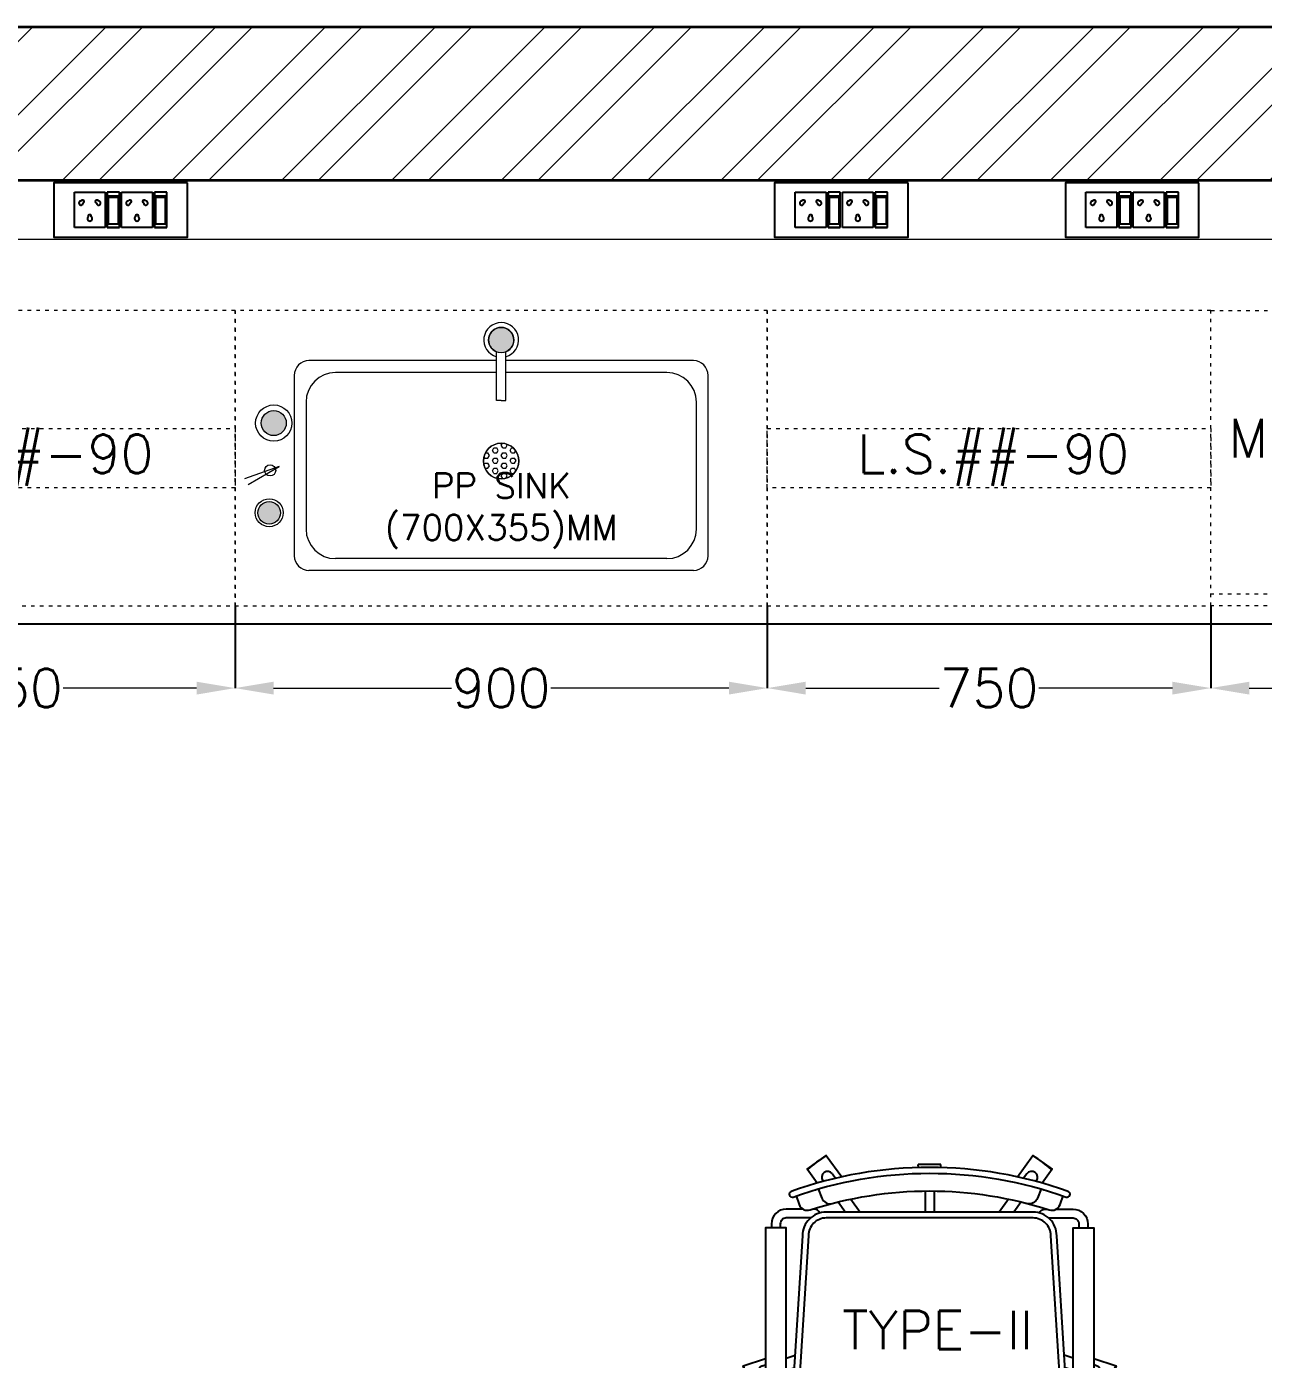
# Model space of a CAD drawing. Extents: x -52083 to 49512, y -145230 to 20224.
# Drawn here: x -42208 to -40117, y -100968 to -98714 of the extents above; entities that cross this region are included whole.
import ezdxf
from ezdxf.enums import TextEntityAlignment as Align

# ---------------------------------------------------------------- set-up
doc = ezdxf.new("R2010")
doc.units = 0
doc.header["$LTSCALE"] = 0.5
doc.header["$MEASUREMENT"] = 0
doc.header["$PDMODE"] = 32
doc.linetypes.add('ACAD_ISO03W100', pattern=[30, 12, -18])
for name, color, linetype in [('Asbuilt', 7, 'Continuous'), ('GC-2', 22, 'Continuous'), ('GF-1', 21, 'Continuous'), ('LABOFAB', 7, 'Continuous'), ('PDF_Text', 5, 'Continuous'), ('SA-6MRP', 1, 'Continuous'), ('SA-6MUP', 223, 'Continuous'), ('SA-FUR', 3, 'Continuous')]:
    doc.layers.add(name, color=color, linetype=linetype)
for name, color, linetype, lineweight in [('DIM', 3, 'Continuous', 5), ('Furniture', 30, 'Continuous', 13), ('Hatch-1', 8, 'Continuous', 5), ('Sa-Block Text', 7, 'Continuous', 18), ('wall-1', 7, 'Continuous', 35)]:
    doc.layers.add(name, color=color, linetype=linetype, lineweight=lineweight)
doc.styles.get("Standard").update_dxf_attribs({"font": 'romans.shx'})
doc.dimstyles.new('Sa-dim', dxfattribs={"dimtxt": 65, "dimasz": 65, "dimexe": 0, "dimexo": 0, "dimtad": 0, "dimdec": 0, "dimdsep": 46, "dimtxsty": 'Standard', "dimcen": 0, "dimclrd": 256, "dimclre": 7, "dimclrt": 1, "dimadec": 0, "dimazin": 0, "dimtfac": 1, "dimtdec": 0, "dimtmove": 0, "dimatfit": 3, "dimfxl": 1, "dimlwd": -1, "dimarcsym": 0})

# ---------------------------------------------------------------- blocks, each defined once
blk = doc.blocks.new('PCH-7022')
at = {"layer": 'GC-2', "color": 30, "ltscale": 10}
for p, q in [((-18.7, 254.1), (-19.1, 259.1)), ((18.7, 254.1), (19.1, 259.1)), ((-180.7, 231.7), (-179.9, 230.6)), ((-164.5, 243.5), (-159, 235.9)), ((164.5, 243.5), (159, 235.9)), ((180.7, 231.7), (179.9, 230.6)), ((-7.5, 214.3), (-7.5, 178.7)), ((7.5, 214.3), (7.5, 178.7)), ((-154.6, 195.8), (-142.2, 178.7)), ((-133.4, 200.6), (-117.5, 178.7)), ((133.4, 200.6), (117.5, 178.7)), ((154.6, 195.8), (142.2, 178.7)), ((-242.5, -68.3), (-227.6, -63.4)), ((242.5, -68.3), (227.6, -63.4)), ((-282.4, -81.2), (-277.5, -79.7)), ((-242.5, -89.3), (-229, -84.9)), ((242.5, -89.3), (229, -84.9)), ((282.4, -81.2), (277.5, -79.7)), ((-10, -293.7), (-10, -221.3)), ((10, -293.7), (10, -221.3))]:
    blk.add_line(p, q, dxfattribs=at)
for points in [[(-190.2, 227.7), (-207.2, 251.2), (-174.8, 274.7), (-148.4, 238.3)], [(148.4, 238.3), (174.8, 274.7), (207.2, 251.2), (190.2, 227.7)], [(-277.5, -111.2), (-302.9, -119.5), (-315.3, -81.4), (-277.5, -69.1)], [(277.5, -69.1), (315.3, -81.4), (302.9, -119.5), (277.5, -111.2)], [(10, -280), (20, -280), (20, -325), (-20, -325), (-20, -280), (-10, -280)]]:
    blk.add_lwpolyline(points, dxfattribs=at)
for points in [[(-234.1, 213.6), (-234.1, 213.6, 0.416344), (-237.1, 207.2, 0.412086), (-230.7, 204.2), (-230.7, 204.2, -0.174031), (230.7, 204.2), (230.7, 204.2, 0.412086), (237.1, 207.2), (237.1, 207.2, 0.416344), (234.1, 213.6), (234.1, 213.6, 0.174031)], [(-195, -221.3), (195, -221.3, 0.414214), (235, -181.3), (215, 138.7, 0.414214), (175, 178.7), (-175, 178.7, 0.414214), (-215, 138.7), (-235, -181.3, 0.414214)], [(-195, -211.3), (195, -211.3, 0.414214), (225, -181.3), (205, 138.7, 0.414214), (175, 168.7), (-175, 168.7, 0.414214), (-205, 138.7), (-225, -181.3, 0.414214)]]:
    blk.add_lwpolyline(points, format="xyb", close=True, dxfattribs=at)
for points in [[(19.1, 259.1, 0.013665), (-19.1, 259.1)], [(-225.9, 205.9), (-220.6, 191.5, 0.403288), (-201.9, 182.4), (-201.9, 182.4, -0.158526), (201.9, 182.4), (201.9, 182.4, 0.403288), (220.6, 191.5), (225.9, 205.9)], [(-193.1, 216.5, 0.029136), (-192.6, 216.6)], [(-188.5, 217.8), (-182.3, 202.3, 0.378791), (-164.6, 193.3)], [(188.5, 217.8), (182.3, 202.3), (182.3, 202.3, -0.378791), (164.6, 193.3)], [(192.6, 216.6, 0.029136), (193.1, 216.5, 0.029136)], [(-214.2, 183.7), (-242.5, 183.7, 0.414214), (-267.5, 158.7), (-267.5, 152.3)], [(-185.7, 177.3, 0.311343), (-195, 183.7), (-197.6, 183.7)], [(185.7, 177.3, -0.311343), (195, 183.7), (197.6, 183.7)], [(214.2, 183.7), (242.5, 183.7, -0.414214), (267.5, 158.7), (267.5, 152.3)], [(-201.5, 168.7), (-242.5, 168.7, 0.414214), (-252.5, 158.7), (-252.5, 152.3)], [(201.5, 168.7), (242.5, 168.7, -0.414214), (252.5, 158.7), (252.5, 152.3)]]:
    blk.add_lwpolyline(points, format="xyb", dxfattribs=at)
for points in [[(-237.1, 207.2), (-237.1, 207.2)], [(-277.5, -122.7), (-242.5, -122.7), (-242.5, 152.3), (-277.5, 152.3)], [(277.5, -122.7), (242.5, -122.7), (242.5, 152.3), (277.5, 152.3)]]:
    blk.add_lwpolyline(points, close=True, dxfattribs=at)
for centre, radius, start, end in [((0, 0), 325, 122.4719, 129.5281), ((0, 0), 325, 50.4719, 57.5281), ((-172.6, 237.6), 10, 36, 216), ((172.6, 237.6), 10, 324, 144), ((0, 0), 325, 194.4719, 201.5281), ((-279.3, -90.7), 10, 108, 280.2877), ((279.3, -90.7), 10, 259.7123, 72), ((0, 0), 325, 338.4719, 345.5281), ((0, -293.7), 10, 180, 0), ((0, 0), 325, 266.4719, 273.5281)]:
    blk.add_arc(centre, radius, start, end, dxfattribs=at)
at = {"layer": 'PDF_Text', "insert": (13.6, -21), "char_height": 65, "width": 310.353, "attachment_point": 5}
blk.add_mtext('{\\C1;TYPE-II}', dxfattribs=at)
blk = doc.blocks.new('*U92')
at = {"layer": 'SA-FUR', "color": 230, "linetype": 'ACAD_ISO03W100', "lineweight": 13}
for points in [[(750, 500), (0, 500), (0, 0), (750, 0)], [(750, 200), (0, 200), (0, 300), (750, 300)]]:
    blk.add_lwpolyline(points, close=True, dxfattribs=at)
at = {"layer": 'SA-FUR', "color": 7}
blk.add_attdef('TAG-2', text='', height=65, dxfattribs=at).set_placement((382.1, 224.8), align=Align.CENTER)
blk = doc.blocks.new('*D1064')
at = {"layer": 'Defpoints', "color": 0}
for p in [(-40955.5, -99693.7), (-40205.5, -99693.7), (-40955.5, -99832.8)]:
    blk.add_point(p, dxfattribs=at)
at = {"layer": 'DIM', "color": 7, "lineweight": -2}
for p, q in [((-40955.5, -99693.7), (-40955.5, -99832.8)), ((-40205.5, -99693.7), (-40205.5, -99832.8))]:
    blk.add_line(p, q, dxfattribs=at)
at = {"layer": 'DIM'}
for p, q in [((-40890.5, -99832.8), (-40664.7, -99832.8)), ((-40270.5, -99832.8), (-40496.3, -99832.8))]:
    blk.add_line(p, q, dxfattribs=at)
for points in [[(-40890.5, -99822), (-40890.5, -99843.7), (-40955.5, -99832.8)], [(-40270.5, -99822), (-40270.5, -99843.7), (-40205.5, -99832.8)]]:
    blk.add_solid(points, dxfattribs=at)
at = {"layer": 'DIM', "color": 1, "insert": (-40580.5, -99832.8), "char_height": 65, "attachment_point": 5}
blk.add_mtext('750', dxfattribs=at)
blk = doc.blocks.new('*D1065')
at = {"layer": 'Defpoints', "color": 0}
for p in [(-41855.5, -99693.7), (-40955.5, -99693.7), (-41855.5, -99832.8)]:
    blk.add_point(p, dxfattribs=at)
at = {"layer": 'DIM', "color": 7, "lineweight": -2}
for p, q in [((-41855.5, -99693.7), (-41855.5, -99832.8)), ((-40955.5, -99693.7), (-40955.5, -99832.8))]:
    blk.add_line(p, q, dxfattribs=at)
at = {"layer": 'DIM'}
for p, q in [((-41790.5, -99832.8), (-41489.7, -99832.8)), ((-41020.5, -99832.8), (-41321.3, -99832.8))]:
    blk.add_line(p, q, dxfattribs=at)
for points in [[(-41790.5, -99822), (-41790.5, -99843.7), (-41855.5, -99832.8)], [(-41020.5, -99822), (-41020.5, -99843.7), (-40955.5, -99832.8)]]:
    blk.add_solid(points, dxfattribs=at)
at = {"layer": 'DIM', "color": 1, "insert": (-41405.5, -99832.8), "char_height": 65, "attachment_point": 5}
blk.add_mtext('900', dxfattribs=at)
blk = doc.blocks.new('*D1066')
at = {"layer": 'Defpoints', "color": 0}
for p in [(-42605.5, -99693.7), (-41855.5, -99693.7), (-42605.5, -99832.8)]:
    blk.add_point(p, dxfattribs=at)
at = {"layer": 'DIM', "color": 7, "lineweight": -2}
for p, q in [((-42605.5, -99693.7), (-42605.5, -99832.8)), ((-41855.5, -99693.7), (-41855.5, -99832.8))]:
    blk.add_line(p, q, dxfattribs=at)
at = {"layer": 'DIM'}
for p, q in [((-42540.5, -99832.8), (-42314.7, -99832.8)), ((-41920.5, -99832.8), (-42146.3, -99832.8))]:
    blk.add_line(p, q, dxfattribs=at)
for points in [[(-42540.5, -99822), (-42540.5, -99843.7), (-42605.5, -99832.8)], [(-41920.5, -99822), (-41920.5, -99843.7), (-41855.5, -99832.8)]]:
    blk.add_solid(points, dxfattribs=at)
at = {"layer": 'DIM', "color": 1, "insert": (-42230.5, -99832.8), "char_height": 65, "attachment_point": 5}
blk.add_mtext('750', dxfattribs=at)
blk = doc.blocks.new('PP SINK-700X355')
at = {"linetype": 'ByBlock', "lineweight": 5, "ltscale": 10}
blk.add_hatch(color=3, dxfattribs=at).paths.add_polyline_path([(-21.4, 389.9, 1), (21.4, 389.9, 1)])
at = {"linetype": 'ByBlock', "lineweight": 5}
h = blk.add_hatch(dxfattribs=at)
h.set_pattern_fill('HEX', color=3, scale=40, style=0)
h.set_pattern_definition([(1e-09, (-34097.917, -448425.806), (-2e-10, 8.66025404), [5, -10]), (120, (-34097.917, -448425.806), (-7.5, -4.33012702), [5, -10]), (60, (-34092.917, -448425.806), (-7.5, 4.33012702), [5, -10])])
h.paths.add_polyline_path([(-30, 185.2, 1), (30, 185.2, 1)])
at = {"color": 3, "linetype": 'ByBlock', "lineweight": 5, "ltscale": 10}
for p, q in [((-8.1, 287.6), (-8.1, 370.1)), ((8.1, 287.6), (8.1, 370.1)), ((0, 287.6), (-8.1, 287.6)), ((0, 287.6), (8.1, 287.6))]:
    blk.add_line(p, q, dxfattribs=at)
at = {"color": 3, "linetype": 'ByBlock', "lineweight": 5}
for p, q in [((-8.1, 355), (-325, 355)), ((325, 355), (8.1, 355)), ((-350, 330), (-350, 25)), ((-8.1, 335), (-280, 335)), ((280, 335), (8.1, 335)), ((350, 25), (350, 330)), ((-330, 285), (-330, 70)), ((330, 70), (330, 285)), ((325, 0), (-325, 0)), ((280, 20), (-280, 20))]:
    blk.add_line(p, q, dxfattribs=at)
at = {"color": 3, "linetype": 'ByBlock', "lineweight": 5, "ltscale": 10}
blk.add_circle((0, 389.9), 21.4, dxfattribs=at)
at = {"color": 3, "linetype": 'ByBlock', "lineweight": 5}
blk.add_circle((0, 185.2), 30, dxfattribs=at)
at = {"color": 3, "linetype": 'ByBlock', "lineweight": 5, "ltscale": 10}
for radius, start, end in [(29.4, 285.896, 254.104), (21.4, 292.1607, 247.8393)]:
    blk.add_arc((0, 389.9), radius, start, end, dxfattribs=at)
at = {"color": 3, "linetype": 'ByBlock', "lineweight": 5}
for centre, radius, start, end in [((-325, 330), 25, 90, 180), ((325, 330), 25, 0, 90), ((-280, 285), 50, 90, 180), ((280, 285), 50, 0, 90), ((0, 185.2), 30, 0, 180), ((0, 185.2), 30, 180, 0), ((-280, 70), 50, 180, 270), ((280, 70), 50, 270, 0), ((-325, 25), 25, 180, 270), ((325, 25), 25, 270, 0)]:
    blk.add_arc(centre, radius, start, end, dxfattribs=at)
blk = doc.blocks.new('*U130')
for p, q in [((-78.1, 29.8), (-78.1, -29.8)), ((-78.1, 29.8), (-78.1, -29.8)), ((-57.3, 29.8), (-78.1, 29.8)), ((-78.1, 29.8), (-57.3, 29.8)), ((-76.3, 23.3), (-76.3, -23.3)), ((-59.1, 23.3), (-76.3, 23.3)), ((-59.1, -23.3), (-59.1, 23.3)), ((-57.3, -29.8), (-57.3, 29.8)), ((-53.9, 29.8), (-1.7, 29.8)), ((-53.9, -29.8), (-53.9, 29.8)), ((-1.7, 29.8), (-1.7, -29.8)), ((1.7, 29.8), (1.7, -29.8)), ((1.7, 29.8), (1.7, -29.8)), ((22.5, 29.8), (1.7, 29.8)), ((1.7, 29.8), (22.5, 29.8)), ((3.5, 23.3), (3.5, -23.3)), ((20.7, 23.3), (3.5, 23.3)), ((20.7, -23.3), (20.7, 23.3)), ((22.5, -29.8), (22.5, 29.8)), ((25.9, -29.8), (25.9, 29.8)), ((25.9, 29.8), (78.1, 29.8)), ((78.1, 29.8), (78.1, -29.8)), ((-76.3, -21.2), (-59.1, -21.2)), ((3.5, -21.2), (20.7, -21.2)), ((-78.1, -29.8), (-57.3, -29.8)), ((-76.3, -23.3), (-59.1, -23.3)), ((-1.7, -29.8), (-53.9, -29.8)), ((1.7, -29.8), (22.5, -29.8)), ((3.5, -23.3), (20.7, -23.3)), ((78.1, -29.8), (25.9, -29.8))]:
    blk.add_line(p, q)
blk.add_lwpolyline([(-113, -46), (113, -46), (113, 46), (-113, 46)], close=True)
for centre, radius, start, end in [((-27.8, 14.7), 4.06, 307.1584, 232.8416), ((-27.8, 10.6), 2.59, 161.4031, 18.5969), ((52, 14.7), 4.06, 307.1584, 232.8416), ((52, 10.6), 2.59, 161.4031, 18.5969), ((-42.7, -11.6), 3.5, 5.2689, 272.51), ((-39.9, -14), 2.82, 202.6838, 75.0951), ((-15.7, -14), 2.82, 104.9049, 337.3162), ((-12.9, -11.6), 3.5, 267.49, 174.7311), ((37.1, -11.6), 3.5, 5.2689, 272.51), ((39.9, -14), 2.82, 202.6838, 75.0951), ((64.1, -14), 2.82, 104.9049, 337.3162), ((66.9, -11.6), 3.5, 267.49, 174.7311)]:
    blk.add_arc(centre, radius, start, end)
at = {"layer": 'Sa-Block Text', "flags": 1}
for tag, p in [('PROJECTNAME', (14.8, 619.1)), ('FLOOR', (14.8, 529.6)), ('LABNAME', (14.8, 420.1)), ('ITEMNO:', (14.8, 322.8))]:
    blk.add_attdef(tag, text='', height=65, dxfattribs=at).set_placement(p, align=Align.MIDDLE_CENTER)
at = {"layer": 'Sa-Block Text'}
blk.add_attdef('CATALOGUE', text='', height=65, dxfattribs=at).set_placement((14.8, 173.9), align=Align.MIDDLE_CENTER)
blk = doc.blocks.new('*U133')
at = {"ltscale": 300}
for p, q in [((-78.1, 29.8), (-78.1, -29.8)), ((-78.1, 29.8), (-78.1, -29.8)), ((-57.3, 29.8), (-78.1, 29.8)), ((-78.1, 29.8), (-57.3, 29.8)), ((-76.3, 23.3), (-76.3, -23.3)), ((-59.1, 23.3), (-76.3, 23.3)), ((-59.1, -23.3), (-59.1, 23.3)), ((-57.3, -29.8), (-57.3, 29.8)), ((-53.9, 29.8), (-1.7, 29.8)), ((-53.9, -29.8), (-53.9, 29.8)), ((-1.7, 29.8), (-1.7, -29.8)), ((1.7, 29.8), (1.7, -29.8)), ((1.7, 29.8), (1.7, -29.8)), ((22.5, 29.8), (1.7, 29.8)), ((1.7, 29.8), (22.5, 29.8)), ((3.5, 23.3), (3.5, -23.3)), ((20.7, 23.3), (3.5, 23.3)), ((20.7, -23.3), (20.7, 23.3)), ((22.5, -29.8), (22.5, 29.8)), ((25.9, -29.8), (25.9, 29.8)), ((25.9, 29.8), (78.1, 29.8)), ((78.1, 29.8), (78.1, -29.8)), ((-76.3, -21.2), (-59.1, -21.2)), ((3.5, -21.2), (20.7, -21.2)), ((-78.1, -29.8), (-57.3, -29.8)), ((-76.3, -23.3), (-59.1, -23.3)), ((-1.7, -29.8), (-53.9, -29.8)), ((1.7, -29.8), (22.5, -29.8)), ((3.5, -23.3), (20.7, -23.3)), ((78.1, -29.8), (25.9, -29.8))]:
    blk.add_line(p, q, dxfattribs=at)
blk.add_lwpolyline([(-113, -46), (113, -46), (113, 46), (-113, 46)], close=True, dxfattribs=at)
for centre, radius, start, end in [((-27.8, 14.7), 4.06, 307.1584, 232.8416), ((-27.8, 10.6), 2.59, 161.4031, 18.5969), ((52, 14.7), 4.06, 307.1584, 232.8416), ((52, 10.6), 2.59, 161.4031, 18.5969), ((-42.7, -11.6), 3.5, 5.2689, 272.51), ((-39.9, -14), 2.82, 202.6838, 75.0951), ((-15.7, -14), 2.82, 104.9049, 337.3162), ((-12.9, -11.6), 3.5, 267.49, 174.7311), ((37.1, -11.6), 3.5, 5.2689, 272.51), ((39.9, -14), 2.82, 202.6838, 75.0951), ((64.1, -14), 2.82, 104.9049, 337.3162), ((66.9, -11.6), 3.5, 267.49, 174.7311)]:
    blk.add_arc(centre, radius, start, end, dxfattribs=at)
at = {"layer": 'Sa-Block Text', "flags": 1}
for tag, p in [('PROJECTNAME', (102.4, 776)), ('FLOOR', (102.4, 686.5)), ('LABNAME', (102.4, 577)), ('ITEMNO:', (102.4, 479.7))]:
    blk.add_attdef(tag, text='', height=65, dxfattribs=at).set_placement(p, align=Align.MIDDLE_CENTER)
at = {"layer": 'Sa-Block Text'}
blk.add_attdef('CATALOGUE', text='', height=65, dxfattribs=at).set_placement((102.4, 360.5), align=Align.MIDDLE_CENTER)
blk = doc.blocks.new('*D1205')
at = {"layer": 'Defpoints', "color": 0}
for p in [(-40205.5, -99693.7), (-39705.5, -99693.7), (-40205.5, -99832.8)]:
    blk.add_point(p, dxfattribs=at)
at = {"layer": 'DIM', "color": 7, "lineweight": -2}
for p, q in [((-40205.5, -99693.7), (-40205.5, -99832.8)), ((-39705.5, -99693.7), (-39705.5, -99832.8))]:
    blk.add_line(p, q, dxfattribs=at)
at = {"layer": 'DIM'}
for p, q in [((-40140.5, -99832.8), (-40039.7, -99832.8)), ((-39770.5, -99832.8), (-39871.3, -99832.8))]:
    blk.add_line(p, q, dxfattribs=at)
for points in [[(-40140.5, -99822), (-40140.5, -99843.7), (-40205.5, -99832.8)], [(-39770.5, -99822), (-39770.5, -99843.7), (-39705.5, -99832.8)]]:
    blk.add_solid(points, dxfattribs=at)
at = {"layer": 'DIM', "color": 1, "insert": (-39955.5, -99832.8), "char_height": 65, "attachment_point": 5}
blk.add_mtext('500', dxfattribs=at)
blk = doc.blocks.new('*U110')
at = {"layer": 'SA-FUR', "color": 230, "linetype": 'ACAD_ISO03W100', "lineweight": 13}
blk.add_line((500, 20), (0, 20), dxfattribs=at)
blk.add_lwpolyline([(0, 500), (500, 500), (500, 0), (0, 0)], close=True, dxfattribs=at)
at = {"layer": 'SA-FUR', "color": 7}
for tag, p in [('TAG', (250, 316.2)), ('TAG-2', (250, 185.8))]:
    blk.add_attdef(tag, text='', height=65, rotation=180, dxfattribs=at).set_placement(p, align=Align.CENTER)
blk = doc.blocks.new('BARE')
at = {"layer": 'Hatch-1'}
h = blk.add_hatch(dxfattribs=at)
h.set_pattern_fill('ANSI32,_O', color=256, scale=350)
h.set_pattern_definition([(45, (22946.7, -16431.28), (-92.80777, 92.80777), []), (45, (23008.57, -16431.28), (-92.80777, 92.80777), [])])
h.paths.add_polyline_path([(-29154.7, -1657.6), (-6505.5, -1657.6), (-6505.5, -1917.6), (-29154.7, -1917.6)])
at = {"layer": 'LABOFAB', "lineweight": 13, "ltscale": 0.1}
h = blk.add_hatch(dxfattribs=at)
h.set_pattern_fill('HEX', color=5, scale=0.4, angle=426.7955)
h.set_pattern_definition([(66.79551034, (-107345.8276, -442021.8997), (-2.021758257, 0.866714228), [1.27, -2.54]), (186.79551034, (-107345.8276, -442021.8997), (0.260282589, -2.184251125), [1.27, -2.54]), (126.79551034, (-107345.3272, -442020.7325), (-1.761475668, -1.317536897), [1.27, -2.54])])
h.paths.add_polyline_path([(-24246.5, -2347.6, 1), (-24229.8, -2308.7, 1)])
h.paths.add_polyline_path([(-24238.3, -2462.3, 0.490237), (-24264.7, -2477), (-24230.7, -2491.6, 0.490237)])
h.paths.add_polyline_path([(-24264.7, -2477, 0.342069), (-24253.3, -2497.4, 0.342069), (-24230.7, -2491.6)])
at = {"color": 3}
blk.add_line((-25583.5, -2667.6), (-16753.5, -2667.6), dxfattribs=at)
at = {"layer": 'Asbuilt'}
blk.add_line((-10028.5, -1917.6), (-28979.5, -1917.6), dxfattribs=at)
blk.add_line((-10028.5, -1917.6), (-28979.5, -1917.6), dxfattribs=at)
at = {"layer": 'Furniture'}
blk.add_lwpolyline([(-15723.5, -2017.6), (-25699.5, -2017.6), (-25699.5, -1917.6), (-15723.5, -1917.6)], close=True, dxfattribs=at)
at = {"layer": 'Hatch-1'}
blk.add_lwpolyline([(-29154.7, -1657.6), (-6505.5, -1657.6), (-6505.5, -1917.6), (-29154.7, -1917.6)], close=True, dxfattribs=at)
at = {"layer": 'LABOFAB', "color": 230, "linetype": 'ACAD_ISO03W100', "lineweight": 13}
blk.add_lwpolyline([(-23403.5, -2137.6), (-24303.5, -2137.6), (-24303.5, -2637.6), (-23403.5, -2637.6)], close=True, dxfattribs=at)
at = {"layer": 'LABOFAB', "color": 5, "lineweight": 13}
blk.add_lwpolyline([(-24281.4, -2432.1), (-24228.7, -2401.4), (-24287.3, -2422.6)], dxfattribs=at)
for centre, radius in [((-24238.1, -2328.2), 30.7), ((-24238.1, -2328.2), 21.2), ((-24244.2, -2408.3), 9.38), ((-24244.2, -2408.3), 9.38), ((-24245.8, -2479.9), 23.7), ((-24245.8, -2479.9), 19.1)]:
    blk.add_circle(centre, radius, dxfattribs=at)
at = {"layer": 'wall-1', "color": 7}
blk.add_lwpolyline([(-10028.5, -1917.6), (-29154.7, -1917.6), (-29154.7, -1657.6), (-6534.5, -1657.6), (-6534.5, -1917.6), (-9798.5, -1917.6)], dxfattribs=at)
at = {"color": 4}
blk.add_blockref('PP SINK-700X355', (-23853.5, -2577.6), dxfattribs=at)
at = {"layer": 'GF-1', "color": 7}
blk.add_blockref('PCH-7022', (-23129, -3841.8), dxfattribs=at)
at = {"layer": 'SA-6MRP', "color": 7, "rotation": 180}
blk.add_blockref('*U133', (-23278.3, -1967.6), dxfattribs=at)
at = {"layer": 'SA-6MUP', "color": 7, "rotation": 180}
for p in [(-24497.2, -1967.6), (-22786.5, -1967.6)]:
    blk.add_blockref('*U130', p, dxfattribs=at)
at = {"layer": 'SA-FUR'}
for p in [(-25053.5, -2637.6), (-23403.5, -2637.6)]:
    blk.add_blockref('*U92', p, dxfattribs=at).add_auto_attribs({'TAG-2': 'L.S.##-90'})
ref = blk.add_blockref('*U110', (-22653.5, -2637.6), dxfattribs=at)
ref.add_attrib('TAG', 'M-##-90', dxfattribs={"color": 7, "height": 65}).set_placement((-22403.5, -2386.3), align=Align.CENTER)
ref.add_attrib('TAG-2', '1D-1S', dxfattribs={"color": 7, "height": 65}).set_placement((-22403.5, -2516.7), align=Align.CENTER)
at = {"layer": 'LABOFAB', "color": 4, "lineweight": 13, "insert": (-23853.5, -2476.6), "char_height": 42.5, "width": 373.097, "attachment_point": 5, "rotation": 0}
blk.add_mtext('{\\C256;PP SINK\\P(700X355)MM}', dxfattribs=at)
at = {"layer": 'SA-FUR', "color": 7}
for p in [(-11828.1, -20212.7), (-10178.1, -20212.7), (-8528.1, -20212.7), (-12428.4, -24228.4), (-10778.4, -24228.4), (-9128.4, -24228.4)]:
    blk.add_attdef('LS##90', text='', height=65, dxfattribs=at).set_placement(p, align=Align.CENTER)
at = {"layer": 'DIM'}
for base, p1, p2, picture, middle in [((-25053.5, -2776.7), (-24303.5, -2637.6), (-25053.5, -2637.6), '*D1066', (-24678.5, -2776.7)), ((-24303.5, -2776.7), (-23403.5, -2637.6), (-24303.5, -2637.6), '*D1065', (-23853.5, -2776.7)), ((-23403.5, -2776.7), (-22653.5, -2637.6), (-23403.5, -2637.6), '*D1064', (-23028.5, -2776.7))]:
    dim = blk.add_linear_dim(base=base, p1=p1, p2=p2, angle=180, dimstyle='Sa-dim', dxfattribs=at)
    dim.commit()
    dim.dimension.update_dxf_attribs({"geometry": picture, "text_midpoint": middle, "insert": (17552, 97056.2)})
at = {"layer": 'DIM', "color": 7}
dim = blk.add_linear_dim(base=(-22653.5, -2776.7), p1=(-22153.5, -2637.6), p2=(-22653.5, -2637.6), angle=180, dimstyle='Sa-dim', override={"dimtmove": 1}, dxfattribs=at)
dim.commit()
dim.dimension.update_dxf_attribs({"geometry": '*D1205', "text_midpoint": (-22403.5, -2776.7), "insert": (17552, 97056.2)})

msp = doc.modelspace()

# ---------------------------------------------------------------- block references
at = {"color": 240}
msp.add_blockref('BARE', (-17552, -97056.2, 2637.8), dxfattribs=at)

doc.saveas('drawing.dxf')
